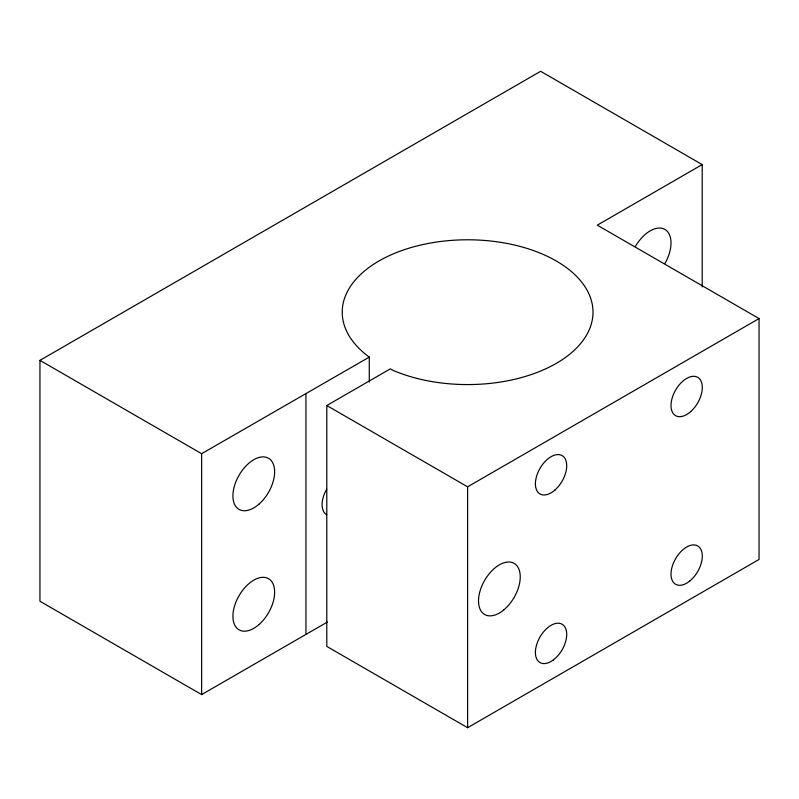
<?xml version="1.0" encoding="UTF-8"?>
<svg xmlns="http://www.w3.org/2000/svg" width="799" height="799" viewBox="0 0 799 799"><rect width="100%" height="100%" fill="white"/><g stroke="black" fill="none" stroke-linecap="round" stroke-linejoin="round"><path stroke-width="1.2" d="M327.41 622.031L201.628 694.591L39.95 601.248L39.95 360.359L540.623 71.291L702.211 164.584L702.211 286.901M702.211 164.584L597.282 225.168L759.05 318.561L759.05 559.45L467.615 727.709L326.791 646.411L326.791 405.522L390.321 368.848L392.778 370.267A125.383 72.389 0 0 0 590.421 326.781A125.383 72.389 0 0 0 438.641 241.747A125.383 72.389 0 0 0 369.288 357.103L201.628 453.702L39.95 360.359M326.791 405.522L467.615 486.821L759.05 318.561M467.615 486.821L467.615 727.709M369.288 357.103L369.288 382.062M305.937 393.478L305.937 634.366M201.628 453.702L201.628 694.591M635.405 246.452A29.503 17.029 -60 0 1 664.908 229.423A29.503 17.029 -60 0 1 664.908 263.49M326.691 514.776A22.122 12.814 -59.9 0 1 326.691 489.228M503.989 609.757A29.503 17.029 -60 0 0 514.686 563.724A29.503 17.029 -60 0 0 479.45 593.297A29.503 17.029 -60 0 0 503.989 609.757M259.176 503.959A29.503 17.029 -60 0 0 268.534 458.256A29.503 17.029 -60 0 0 233.628 489.208A29.503 17.029 -60 0 0 259.176 503.959M690.706 411.605A22.122 12.774 -60 0 0 697.717 377.328A22.122 12.774 -60 0 0 671.54 400.539A22.122 12.774 -60 0 0 690.706 411.605M689.697 581.073A22.122 12.774 -60 0 0 698.426 546.406A22.122 12.774 -60 0 0 671.839 567.849A22.122 12.774 -60 0 0 689.697 581.073M555.105 489.887A22.122 12.774 -60 0 0 562.116 455.61A22.122 12.774 -60 0 0 535.939 478.821A22.122 12.774 -60 0 0 555.105 489.887M553.058 660.164A22.122 12.774 -60 0 0 563.495 625.257A22.122 12.774 -60 0 0 536.618 644.773A22.122 12.774 -60 0 0 553.058 660.164M259.176 624.409A29.503 17.029 -60 0 0 268.534 578.706A29.503 17.029 -60 0 0 233.628 609.657A29.503 17.029 -60 0 0 259.176 624.409"/></g></svg>
